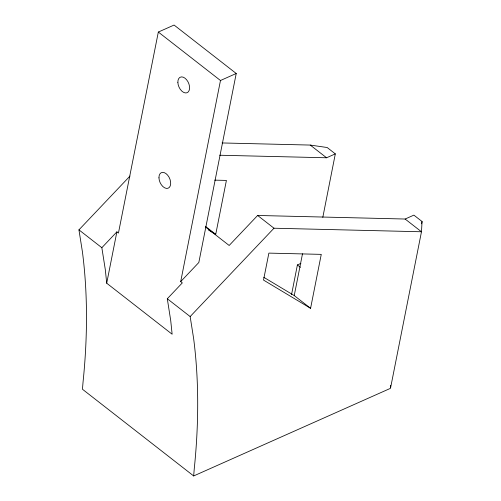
<?xml version="1.0" encoding="UTF-8"?>
<svg xmlns="http://www.w3.org/2000/svg" width="501" height="501" viewBox="0 0 501 501"><rect width="100%" height="100%" fill="white"/><g stroke="black" fill="none" stroke-linecap="round" stroke-linejoin="round"><path stroke-width="0.75" d="M390.536 387.592L390.655 385.388M205.855 227.304L229.164 245.471L257.633 215.468L405.134 219.031L413.876 215.129L422.055 221.505L421.473 231.769L390.492 388.325L193.668 475.95L82.458 389.246L83.053 382.012A855.771 443.448 -52.1 0 0 82.414 251.79L78.945 229.859L129.991 176.058M193.668 475.95L194.263 468.723A855.771 443.448 -52.1 0 0 193.624 338.494L190.155 316.563L167.303 298.746L182.32 282.883L180.698 281.618L220.478 80.504L236.228 73.49L174.079 25.05L158.329 32.051L118.436 233.078L116.877 231.863L101.841 247.707L105.31 269.644L106.713 283.209L172.131 334.217L170.728 320.646L167.303 298.746M322.807 217.346L335.319 153.876L327.178 147.519L310.251 145.071L222.075 142.948M106.713 283.209L116.877 231.863M236.228 73.49L198.828 262.505L180.698 281.618M208.435 229.984L215.724 234.362L226.408 180.416L214.678 180.135M291.544 294.594L297.4 264.941L300.913 263.376M310.582 308.315L263.526 280.084L268.868 253.111L321.266 254.37L310.582 308.315L294.231 295.565L302.504 253.775M421.598 223.809L422.055 221.505M190.155 316.563L273.984 228.218L421.473 231.769L405.134 219.031M219.695 155.235L326.577 157.777L335.319 153.876M263.739 277.272L294.231 295.565M310.251 145.071L326.577 157.777M158.329 32.051L220.478 80.504M257.633 215.468L273.984 228.218M297.4 264.941L300.468 267.334M205.429 226.333L215.724 234.362M78.945 229.859L101.841 247.707M158.955 177.817A8.486 5.204 66 0 0 167.941 188.276A8.486 5.204 66 0 0 167.591 175.1A8.486 5.204 66 0 0 158.955 177.817M177.861 82.339A8.486 5.204 66 0 0 186.848 92.804A8.486 5.204 66 0 0 186.491 79.621A8.486 5.204 66 0 0 177.861 82.339"/></g></svg>
